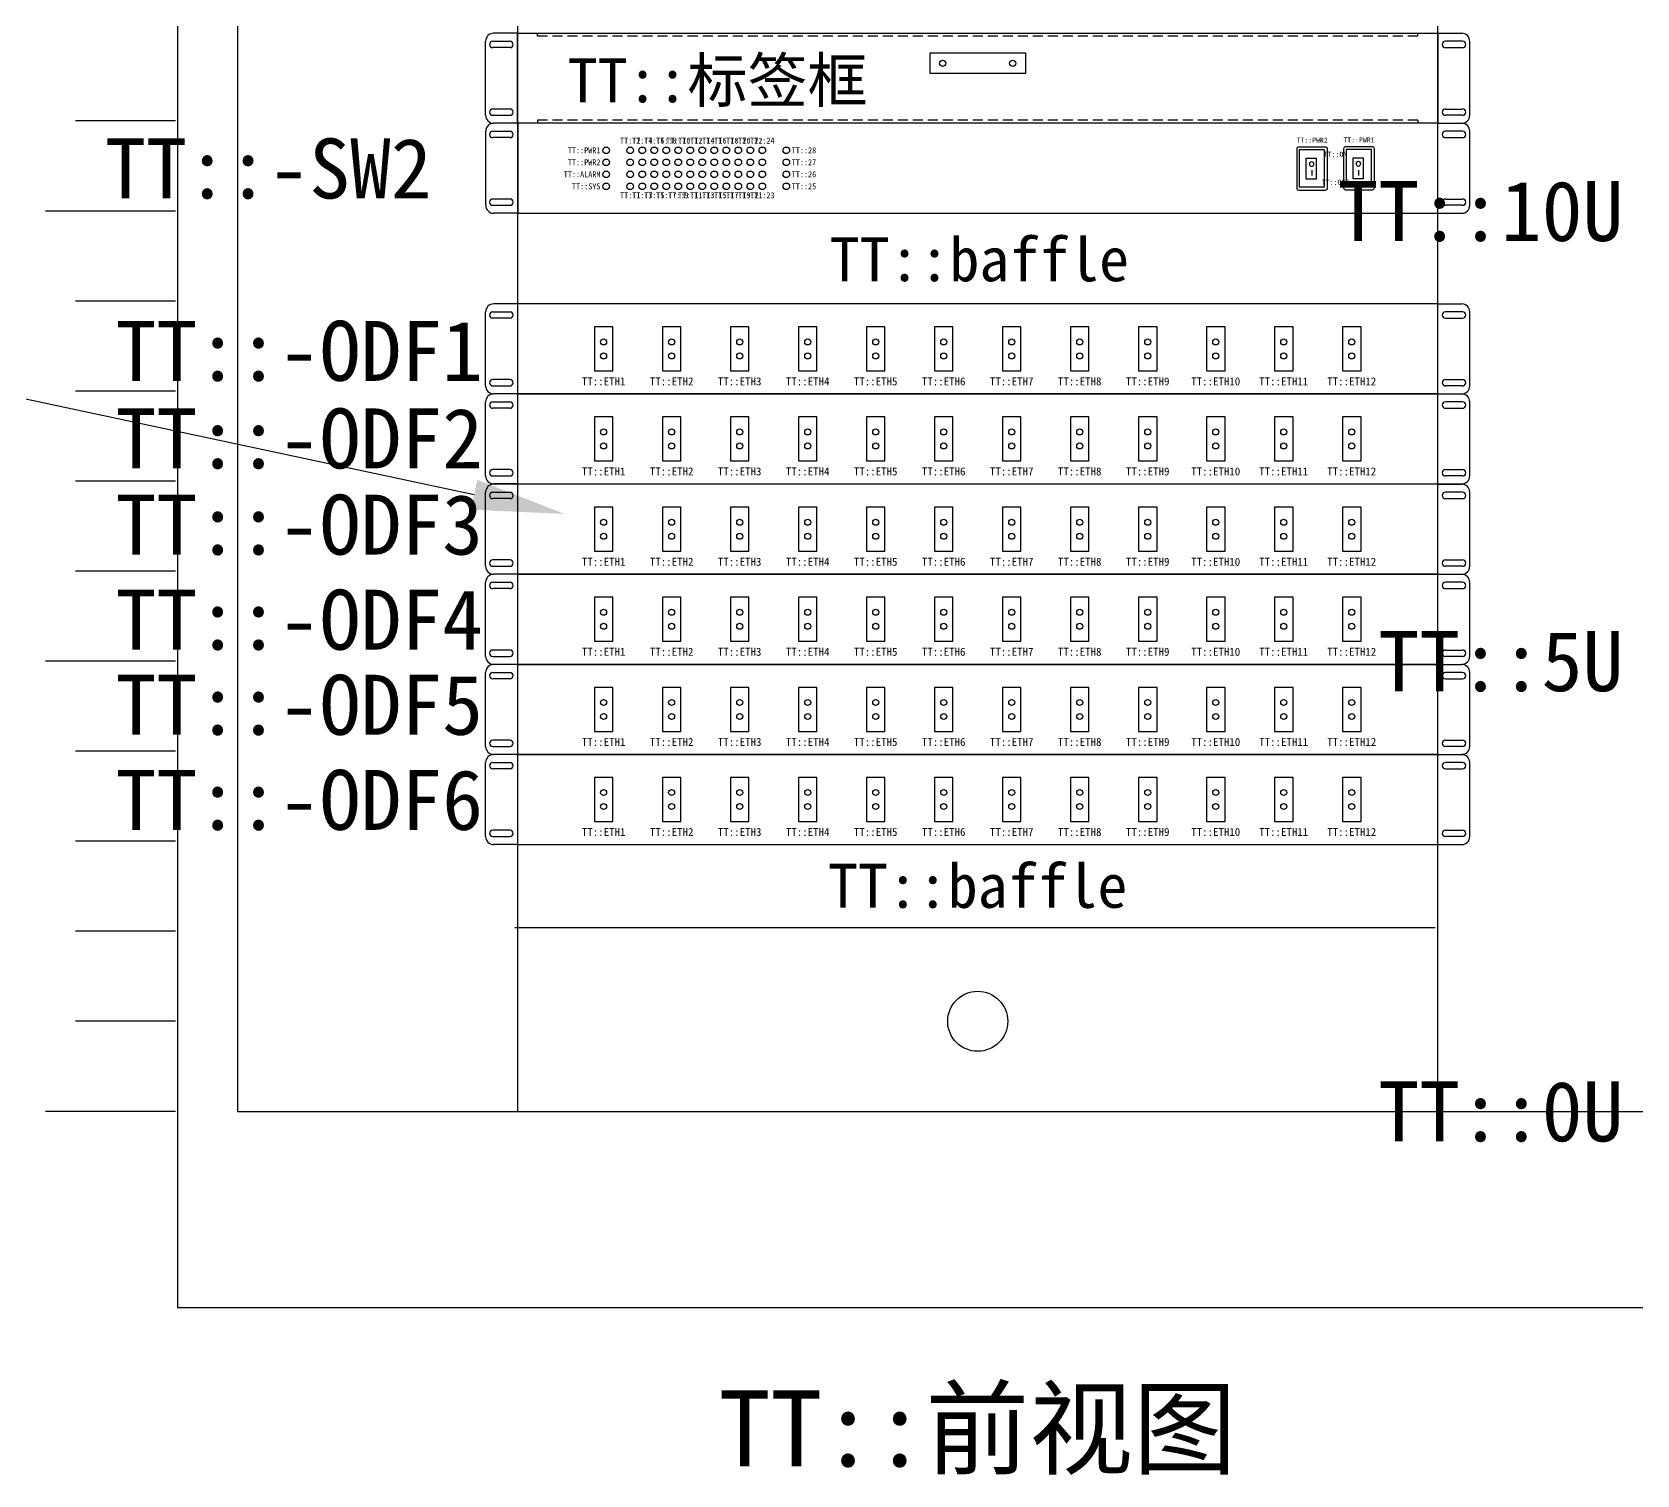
# Model space of a CAD drawing. Header units: millimetres. Extents: x 21 to 525, y 64 to 363.
# Drawn here: x 127.4 to 179.3, y 138.4 to 185.2 of the extents above; entities that cross this region are included whole.
import ezdxf
from ezdxf import colors
from ezdxf.entities.mleader import LeaderData, LeaderLine
from ezdxf.enums import TextEntityAlignment as Align
from ezdxf.math import Vec2, Vec3

# ---------------------------------------------------------------- set-up
doc = ezdxf.new("R2010")
doc.units = ezdxf.units.MM
doc.linetypes.add('DASHED', pattern=[0.75, 0.5, -0.25])
doc.layers.add('可编辑文字', color=7, linetype='Continuous')
doc.styles.get("Standard").update_dxf_attribs({"font": 'SimSun.ttf'})

# ---------------------------------------------------------------- blocks, each defined once
blk = doc.blocks.new('TG8前视素体')
at = {"layer": '可编辑文字', "color": 1, "ltscale": 40}
for p, q in [((-0.1, 59.3), (-5.1, 59.3)), ((-0.1, 54.8), (-6.6, 54.8)), ((-0.1, 50.3), (-5.1, 50.3)), ((-0.1, 45.8), (-5.1, 45.8)), ((-0.1, 41.3), (-5.1, 41.3)), ((-0.1, 36.8), (-5.1, 36.8)), ((-0.1, 32.3), (-6.6, 32.3)), ((-0.1, 27.8), (-5.1, 27.8)), ((-0.1, 23.3), (-5.1, 23.3)), ((-0.1, 18.8), (-5.1, 18.8)), ((-0.1, 14.3), (-5.1, 14.3)), ((-0.1, 9.8), (-6.6, 9.8))]:
    blk.add_line(p, q, dxfattribs=at)
at = {"layer": '可编辑文字', "color": 0, "ltscale": 40}
for points in [[(0, 0), (80, 0), (80, 220), (0, 220)], [(3, 9.8), (77, 9.8), (77, 212.3), (3, 212.3)], [(17, 9.8), (63, 9.8), (63, 212.3), (17, 212.3)]]:
    blk.add_lwpolyline(points, close=True, dxfattribs=at)
at = {"layer": '可编辑文字'}
blk.add_circle((40, 14.3), 1.5, dxfattribs=at)
at = {"layer": '可编辑文字', "color": 1}
for s, p in [('TT::10U', (-7.72, 54.8)), ('TT::5U', (-7.72, 32.3)), ('TT::0U', (-7.72, 9.8))]:
    blk.add_text(s, height=3, dxfattribs=at).set_placement(p, align=Align.MIDDLE_RIGHT)
at = {"layer": '可编辑文字'}
blk.add_text('TT::前视图', height=3.8, dxfattribs=at).set_placement((40, -6.05), align=Align.MIDDLE_CENTER)
blk = doc.blocks.new('兆越2428前面板')
at = {"layer": '可编辑文字'}
for p, q in [((-1.6, 0.4), (-1.6, 4.1)), ((-1.245, 4.1), (-0.382, 4.1)), ((0, 4.5), (-1.2, 4.5)), ((46, 4.5), (47.2, 4.5)), ((47.245, 4.1), (46.382, 4.1)), ((47.6, 0.4), (47.6, 4.1)), ((-0.382, 3.785), (-1.245, 3.785)), ((39.064, 3.329), (39.064, 3.329)), ((39.064, 3.329), (39.064, 3.329)), ((46.382, 3.785), (47.245, 3.785)), ((39.075, 3.18), (39.075, 1.3)), ((40.345, 3.18), (39.075, 3.18)), ((40.345, 1.3), (40.345, 3.18)), ((41.415, 3.192), (41.415, 1.312)), ((42.685, 3.192), (41.415, 3.192)), ((42.685, 1.312), (42.685, 3.192)), ((39.696, 2.149), (39.696, 1.884)), ((42.037, 2.161), (42.037, 1.896)), ((40.345, 1.3), (39.075, 1.3)), ((42.685, 1.312), (41.415, 1.312)), ((-0.382, 0.715), (-1.245, 0.715)), ((-1.245, 0.4), (-0.382, 0.4)), ((0, 0), (-1.2, 0)), ((46.382, 0.715), (47.245, 0.715)), ((47.245, 0.4), (46.382, 0.4)), ((46, 0), (47.2, 0))]:
    blk.add_line(p, q, dxfattribs=at)
for points in [[(0, 0), (46, 0), (46, 4.5), (0, 4.5)], [(39.427, 2.764), (39.929, 2.764), (39.929, 1.71), (39.427, 1.71)], [(41.768, 2.775), (42.27, 2.775), (42.27, 1.721), (41.768, 1.721)]]:
    blk.add_lwpolyline(points, close=True, dxfattribs=at)
for points in [[(40.374, 1.148), (39.064, 1.148, -0.414214), (38.964, 1.248), (38.964, 3.229, -0.414214), (39.064, 3.329), (40.374, 3.329, -0.414214), (40.474, 3.229), (40.474, 1.248, -0.414214)], [(42.714, 1.159), (41.405, 1.159, -0.414214), (41.305, 1.259), (41.305, 3.241, -0.414214), (41.405, 3.341), (42.714, 3.341, -0.414214), (42.814, 3.241), (42.814, 1.259, -0.414214)]]:
    blk.add_lwpolyline(points, format="xyb", close=True, dxfattribs=at)
for centre, radius, start, end in [((-1.2, 4.1), 0.4, 90, 180), ((-1.245, 3.942), 0.158, 90, 270), ((-0.382, 3.942), 0.158, 270, 90), ((46.382, 3.942), 0.158, 90, 270), ((47.2, 4.1), 0.4, 0, 90), ((47.245, 3.942), 0.158, 270, 90), ((-1.2, 0.4), 0.4, 180, 270), ((-1.245, 0.558), 0.158, 90, 270), ((-0.382, 0.558), 0.158, 270, 90), ((46.382, 0.558), 0.158, 90, 270), ((47.2, 0.4), 0.4, 270, 0), ((47.245, 0.558), 0.158, 270, 90)]:
    blk.add_arc(centre, radius, start, end, dxfattribs=at)
for centre in [(39.694, 2.463), (42.035, 2.475)]:
    blk.add_ellipse(centre, major_axis=(0, 0.129), ratio=0.78572, dxfattribs=at)
for points in [[(4.594, 3.15), (4.594, 3.241), (4.52, 3.315), (4.429, 3.315), (4.338, 3.315), (4.264, 3.241), (4.264, 3.15), (4.264, 3.059), (4.338, 2.985), (4.429, 2.985), (4.52, 2.985), (4.594, 3.059), (4.594, 3.15), (4.594, 3.15), (4.594, 3.15), (4.594, 3.15), (4.594, 3.15), (4.594, 3.15), (4.594, 3.15)], [(5.795, 3.15), (5.795, 3.241), (5.721, 3.315), (5.629, 3.315), (5.538, 3.315), (5.464, 3.241), (5.464, 3.15), (5.464, 3.059), (5.538, 2.985), (5.629, 2.985), (5.721, 2.985), (5.795, 3.059), (5.795, 3.15), (5.795, 3.15), (5.795, 3.15), (5.795, 3.15), (5.795, 3.15), (5.795, 3.15), (5.795, 3.15)], [(6.395, 3.15), (6.395, 3.241), (6.321, 3.315), (6.23, 3.315), (6.138, 3.315), (6.065, 3.241), (6.065, 3.15), (6.065, 3.059), (6.138, 2.985), (6.23, 2.985), (6.321, 2.985), (6.395, 3.059), (6.395, 3.15), (6.395, 3.15), (6.395, 3.15), (6.395, 3.15), (6.395, 3.15), (6.395, 3.15), (6.395, 3.15)], [(6.995, 3.15), (6.995, 3.241), (6.921, 3.315), (6.83, 3.315), (6.739, 3.315), (6.665, 3.241), (6.665, 3.15), (6.665, 3.059), (6.739, 2.985), (6.83, 2.985), (6.921, 2.985), (6.995, 3.059), (6.995, 3.15), (6.995, 3.15), (6.995, 3.15), (6.995, 3.15), (6.995, 3.15), (6.995, 3.15), (6.995, 3.15)], [(7.595, 3.15), (7.595, 3.241), (7.521, 3.315), (7.43, 3.315), (7.339, 3.315), (7.265, 3.241), (7.265, 3.15), (7.265, 3.059), (7.339, 2.985), (7.43, 2.985), (7.521, 2.985), (7.595, 3.059), (7.595, 3.15), (7.595, 3.15), (7.595, 3.15), (7.595, 3.15), (7.595, 3.15), (7.595, 3.15), (7.595, 3.15)], [(8.195, 3.15), (8.195, 3.241), (8.121, 3.315), (8.03, 3.315), (7.939, 3.315), (7.865, 3.241), (7.865, 3.15), (7.865, 3.059), (7.939, 2.985), (8.03, 2.985), (8.121, 2.985), (8.195, 3.059), (8.195, 3.15), (8.195, 3.15), (8.195, 3.15), (8.195, 3.15), (8.195, 3.15), (8.195, 3.15), (8.195, 3.15)], [(8.795, 3.15), (8.795, 3.241), (8.721, 3.315), (8.63, 3.315), (8.539, 3.315), (8.465, 3.241), (8.465, 3.15), (8.465, 3.059), (8.539, 2.985), (8.63, 2.985), (8.721, 2.985), (8.795, 3.059), (8.795, 3.15), (8.795, 3.15), (8.795, 3.15), (8.795, 3.15), (8.795, 3.15), (8.795, 3.15), (8.795, 3.15)], [(9.395, 3.15), (9.395, 3.241), (9.321, 3.315), (9.23, 3.315), (9.139, 3.315), (9.065, 3.241), (9.065, 3.15), (9.065, 3.059), (9.139, 2.985), (9.23, 2.985), (9.321, 2.985), (9.395, 3.059), (9.395, 3.15), (9.395, 3.15), (9.395, 3.15), (9.395, 3.15), (9.395, 3.15), (9.395, 3.15), (9.395, 3.15)], [(9.995, 3.15), (9.995, 3.241), (9.921, 3.315), (9.83, 3.315), (9.739, 3.315), (9.665, 3.241), (9.665, 3.15), (9.665, 3.059), (9.739, 2.985), (9.83, 2.985), (9.921, 2.985), (9.995, 3.059), (9.995, 3.15), (9.995, 3.15), (9.995, 3.15), (9.995, 3.15), (9.995, 3.15), (9.995, 3.15), (9.995, 3.15)], [(10.595, 3.15), (10.595, 3.241), (10.521, 3.315), (10.43, 3.315), (10.339, 3.315), (10.265, 3.241), (10.265, 3.15), (10.265, 3.059), (10.339, 2.985), (10.43, 2.985), (10.521, 2.985), (10.595, 3.059), (10.595, 3.15), (10.595, 3.15), (10.595, 3.15), (10.595, 3.15), (10.595, 3.15), (10.595, 3.15), (10.595, 3.15)], [(11.195, 3.15), (11.195, 3.241), (11.121, 3.315), (11.03, 3.315), (10.939, 3.315), (10.865, 3.241), (10.865, 3.15), (10.865, 3.059), (10.939, 2.985), (11.03, 2.985), (11.121, 2.985), (11.195, 3.059), (11.195, 3.15), (11.195, 3.15), (11.195, 3.15), (11.195, 3.15), (11.195, 3.15), (11.195, 3.15), (11.195, 3.15)], [(11.795, 3.15), (11.795, 3.241), (11.722, 3.315), (11.63, 3.315), (11.539, 3.315), (11.465, 3.241), (11.465, 3.15), (11.465, 3.059), (11.539, 2.985), (11.63, 2.985), (11.722, 2.985), (11.795, 3.059), (11.795, 3.15), (11.795, 3.15), (11.795, 3.15), (11.795, 3.15), (11.795, 3.15), (11.795, 3.15), (11.795, 3.15)], [(12.395, 3.15), (12.395, 3.241), (12.322, 3.315), (12.23, 3.315), (12.139, 3.315), (12.065, 3.241), (12.065, 3.15), (12.065, 3.059), (12.139, 2.985), (12.23, 2.985), (12.322, 2.985), (12.395, 3.059), (12.395, 3.15), (12.395, 3.15), (12.395, 3.15), (12.395, 3.15), (12.395, 3.15), (12.395, 3.15), (12.395, 3.15)], [(13.596, 3.15), (13.596, 3.241), (13.522, 3.315), (13.431, 3.315), (13.34, 3.315), (13.266, 3.241), (13.266, 3.15), (13.266, 3.059), (13.34, 2.985), (13.431, 2.985), (13.522, 2.985), (13.596, 3.059), (13.596, 3.15), (13.596, 3.15), (13.596, 3.15), (13.596, 3.15), (13.596, 3.15), (13.596, 3.15), (13.596, 3.15)], [(4.594, 2.55), (4.594, 2.641), (4.52, 2.715), (4.429, 2.715), (4.338, 2.715), (4.264, 2.641), (4.264, 2.55), (4.264, 2.459), (4.338, 2.385), (4.429, 2.385), (4.52, 2.385), (4.594, 2.459), (4.594, 2.55), (4.594, 2.55), (4.594, 2.55), (4.594, 2.55), (4.594, 2.55), (4.594, 2.55), (4.594, 2.55)], [(5.795, 2.55), (5.795, 2.641), (5.721, 2.715), (5.629, 2.715), (5.538, 2.715), (5.464, 2.641), (5.464, 2.55), (5.464, 2.459), (5.538, 2.385), (5.629, 2.385), (5.721, 2.385), (5.795, 2.459), (5.795, 2.55), (5.795, 2.55), (5.795, 2.55), (5.795, 2.55), (5.795, 2.55), (5.795, 2.55), (5.795, 2.55)], [(6.395, 2.55), (6.395, 2.641), (6.321, 2.715), (6.23, 2.715), (6.138, 2.715), (6.065, 2.641), (6.065, 2.55), (6.065, 2.459), (6.138, 2.385), (6.23, 2.385), (6.321, 2.385), (6.395, 2.459), (6.395, 2.55), (6.395, 2.55), (6.395, 2.55), (6.395, 2.55), (6.395, 2.55), (6.395, 2.55), (6.395, 2.55)], [(6.995, 2.55), (6.995, 2.641), (6.921, 2.715), (6.83, 2.715), (6.739, 2.715), (6.665, 2.641), (6.665, 2.55), (6.665, 2.459), (6.739, 2.385), (6.83, 2.385), (6.921, 2.385), (6.995, 2.459), (6.995, 2.55), (6.995, 2.55), (6.995, 2.55), (6.995, 2.55), (6.995, 2.55), (6.995, 2.55), (6.995, 2.55)], [(7.595, 2.55), (7.595, 2.641), (7.521, 2.715), (7.43, 2.715), (7.339, 2.715), (7.265, 2.641), (7.265, 2.55), (7.265, 2.459), (7.339, 2.385), (7.43, 2.385), (7.521, 2.385), (7.595, 2.459), (7.595, 2.55), (7.595, 2.55), (7.595, 2.55), (7.595, 2.55), (7.595, 2.55), (7.595, 2.55), (7.595, 2.55)], [(8.195, 2.55), (8.195, 2.641), (8.121, 2.715), (8.03, 2.715), (7.939, 2.715), (7.865, 2.641), (7.865, 2.55), (7.865, 2.459), (7.939, 2.385), (8.03, 2.385), (8.121, 2.385), (8.195, 2.459), (8.195, 2.55), (8.195, 2.55), (8.195, 2.55), (8.195, 2.55), (8.195, 2.55), (8.195, 2.55), (8.195, 2.55)], [(8.795, 2.55), (8.795, 2.641), (8.721, 2.715), (8.63, 2.715), (8.539, 2.715), (8.465, 2.641), (8.465, 2.55), (8.465, 2.459), (8.539, 2.385), (8.63, 2.385), (8.721, 2.385), (8.795, 2.459), (8.795, 2.55), (8.795, 2.55), (8.795, 2.55), (8.795, 2.55), (8.795, 2.55), (8.795, 2.55), (8.795, 2.55)], [(9.395, 2.55), (9.395, 2.641), (9.321, 2.715), (9.23, 2.715), (9.139, 2.715), (9.065, 2.641), (9.065, 2.55), (9.065, 2.459), (9.139, 2.385), (9.23, 2.385), (9.321, 2.385), (9.395, 2.459), (9.395, 2.55), (9.395, 2.55), (9.395, 2.55), (9.395, 2.55), (9.395, 2.55), (9.395, 2.55), (9.395, 2.55)], [(9.995, 2.55), (9.995, 2.641), (9.921, 2.715), (9.83, 2.715), (9.739, 2.715), (9.665, 2.641), (9.665, 2.55), (9.665, 2.459), (9.739, 2.385), (9.83, 2.385), (9.921, 2.385), (9.995, 2.459), (9.995, 2.55), (9.995, 2.55), (9.995, 2.55), (9.995, 2.55), (9.995, 2.55), (9.995, 2.55), (9.995, 2.55)], [(10.595, 2.55), (10.595, 2.641), (10.521, 2.715), (10.43, 2.715), (10.339, 2.715), (10.265, 2.641), (10.265, 2.55), (10.265, 2.459), (10.339, 2.385), (10.43, 2.385), (10.521, 2.385), (10.595, 2.459), (10.595, 2.55), (10.595, 2.55), (10.595, 2.55), (10.595, 2.55), (10.595, 2.55), (10.595, 2.55), (10.595, 2.55)], [(11.195, 2.55), (11.195, 2.641), (11.121, 2.715), (11.03, 2.715), (10.939, 2.715), (10.865, 2.641), (10.865, 2.55), (10.865, 2.459), (10.939, 2.385), (11.03, 2.385), (11.121, 2.385), (11.195, 2.459), (11.195, 2.55), (11.195, 2.55), (11.195, 2.55), (11.195, 2.55), (11.195, 2.55), (11.195, 2.55), (11.195, 2.55)], [(11.795, 2.55), (11.795, 2.641), (11.722, 2.715), (11.63, 2.715), (11.539, 2.715), (11.465, 2.641), (11.465, 2.55), (11.465, 2.459), (11.539, 2.385), (11.63, 2.385), (11.722, 2.385), (11.795, 2.459), (11.795, 2.55), (11.795, 2.55), (11.795, 2.55), (11.795, 2.55), (11.795, 2.55), (11.795, 2.55), (11.795, 2.55)], [(12.395, 2.55), (12.395, 2.641), (12.322, 2.715), (12.23, 2.715), (12.139, 2.715), (12.065, 2.641), (12.065, 2.55), (12.065, 2.459), (12.139, 2.385), (12.23, 2.385), (12.322, 2.385), (12.395, 2.459), (12.395, 2.55), (12.395, 2.55), (12.395, 2.55), (12.395, 2.55), (12.395, 2.55), (12.395, 2.55), (12.395, 2.55)], [(13.596, 2.55), (13.596, 2.641), (13.522, 2.715), (13.431, 2.715), (13.34, 2.715), (13.266, 2.641), (13.266, 2.55), (13.266, 2.459), (13.34, 2.385), (13.431, 2.385), (13.522, 2.385), (13.596, 2.459), (13.596, 2.55), (13.596, 2.55), (13.596, 2.55), (13.596, 2.55), (13.596, 2.55), (13.596, 2.55), (13.596, 2.55)], [(4.594, 1.95), (4.594, 2.041), (4.52, 2.115), (4.429, 2.115), (4.338, 2.115), (4.264, 2.041), (4.264, 1.95), (4.264, 1.859), (4.338, 1.785), (4.429, 1.785), (4.52, 1.785), (4.594, 1.859), (4.594, 1.95), (4.594, 1.95), (4.594, 1.95), (4.594, 1.95), (4.594, 1.95), (4.594, 1.95), (4.594, 1.95)], [(5.795, 1.95), (5.795, 2.041), (5.721, 2.115), (5.629, 2.115), (5.538, 2.115), (5.464, 2.041), (5.464, 1.95), (5.464, 1.859), (5.538, 1.785), (5.629, 1.785), (5.721, 1.785), (5.795, 1.859), (5.795, 1.95), (5.795, 1.95), (5.795, 1.95), (5.795, 1.95), (5.795, 1.95), (5.795, 1.95), (5.795, 1.95)], [(6.395, 1.95), (6.395, 2.041), (6.321, 2.115), (6.23, 2.115), (6.138, 2.115), (6.065, 2.041), (6.065, 1.95), (6.065, 1.859), (6.138, 1.785), (6.23, 1.785), (6.321, 1.785), (6.395, 1.859), (6.395, 1.95), (6.395, 1.95), (6.395, 1.95), (6.395, 1.95), (6.395, 1.95), (6.395, 1.95), (6.395, 1.95)], [(6.995, 1.95), (6.995, 2.041), (6.921, 2.115), (6.83, 2.115), (6.739, 2.115), (6.665, 2.041), (6.665, 1.95), (6.665, 1.859), (6.739, 1.785), (6.83, 1.785), (6.921, 1.785), (6.995, 1.859), (6.995, 1.95), (6.995, 1.95), (6.995, 1.95), (6.995, 1.95), (6.995, 1.95), (6.995, 1.95), (6.995, 1.95)], [(7.595, 1.95), (7.595, 2.041), (7.521, 2.115), (7.43, 2.115), (7.339, 2.115), (7.265, 2.041), (7.265, 1.95), (7.265, 1.859), (7.339, 1.785), (7.43, 1.785), (7.521, 1.785), (7.595, 1.859), (7.595, 1.95), (7.595, 1.95), (7.595, 1.95), (7.595, 1.95), (7.595, 1.95), (7.595, 1.95), (7.595, 1.95)], [(8.195, 1.95), (8.195, 2.041), (8.121, 2.115), (8.03, 2.115), (7.939, 2.115), (7.865, 2.041), (7.865, 1.95), (7.865, 1.859), (7.939, 1.785), (8.03, 1.785), (8.121, 1.785), (8.195, 1.859), (8.195, 1.95), (8.195, 1.95), (8.195, 1.95), (8.195, 1.95), (8.195, 1.95), (8.195, 1.95), (8.195, 1.95)], [(8.795, 1.95), (8.795, 2.041), (8.721, 2.115), (8.63, 2.115), (8.539, 2.115), (8.465, 2.041), (8.465, 1.95), (8.465, 1.859), (8.539, 1.785), (8.63, 1.785), (8.721, 1.785), (8.795, 1.859), (8.795, 1.95), (8.795, 1.95), (8.795, 1.95), (8.795, 1.95), (8.795, 1.95), (8.795, 1.95), (8.795, 1.95)], [(9.395, 1.95), (9.395, 2.041), (9.321, 2.115), (9.23, 2.115), (9.139, 2.115), (9.065, 2.041), (9.065, 1.95), (9.065, 1.859), (9.139, 1.785), (9.23, 1.785), (9.321, 1.785), (9.395, 1.859), (9.395, 1.95), (9.395, 1.95), (9.395, 1.95), (9.395, 1.95), (9.395, 1.95), (9.395, 1.95), (9.395, 1.95)], [(9.995, 1.95), (9.995, 2.041), (9.921, 2.115), (9.83, 2.115), (9.739, 2.115), (9.665, 2.041), (9.665, 1.95), (9.665, 1.859), (9.739, 1.785), (9.83, 1.785), (9.921, 1.785), (9.995, 1.859), (9.995, 1.95), (9.995, 1.95), (9.995, 1.95), (9.995, 1.95), (9.995, 1.95), (9.995, 1.95), (9.995, 1.95)], [(10.595, 1.95), (10.595, 2.041), (10.521, 2.115), (10.43, 2.115), (10.339, 2.115), (10.265, 2.041), (10.265, 1.95), (10.265, 1.859), (10.339, 1.785), (10.43, 1.785), (10.521, 1.785), (10.595, 1.859), (10.595, 1.95), (10.595, 1.95), (10.595, 1.95), (10.595, 1.95), (10.595, 1.95), (10.595, 1.95), (10.595, 1.95)], [(11.195, 1.95), (11.195, 2.041), (11.121, 2.115), (11.03, 2.115), (10.939, 2.115), (10.865, 2.041), (10.865, 1.95), (10.865, 1.859), (10.939, 1.785), (11.03, 1.785), (11.121, 1.785), (11.195, 1.859), (11.195, 1.95), (11.195, 1.95), (11.195, 1.95), (11.195, 1.95), (11.195, 1.95), (11.195, 1.95), (11.195, 1.95)], [(11.795, 1.95), (11.795, 2.041), (11.722, 2.115), (11.63, 2.115), (11.539, 2.115), (11.465, 2.041), (11.465, 1.95), (11.465, 1.859), (11.539, 1.785), (11.63, 1.785), (11.722, 1.785), (11.795, 1.859), (11.795, 1.95), (11.795, 1.95), (11.795, 1.95), (11.795, 1.95), (11.795, 1.95), (11.795, 1.95), (11.795, 1.95)], [(12.395, 1.95), (12.395, 2.041), (12.322, 2.115), (12.23, 2.115), (12.139, 2.115), (12.065, 2.041), (12.065, 1.95), (12.065, 1.859), (12.139, 1.785), (12.23, 1.785), (12.322, 1.785), (12.395, 1.859), (12.395, 1.95), (12.395, 1.95), (12.395, 1.95), (12.395, 1.95), (12.395, 1.95), (12.395, 1.95), (12.395, 1.95)], [(13.596, 1.95), (13.596, 2.041), (13.522, 2.115), (13.431, 2.115), (13.34, 2.115), (13.266, 2.041), (13.266, 1.95), (13.266, 1.859), (13.34, 1.785), (13.431, 1.785), (13.522, 1.785), (13.596, 1.859), (13.596, 1.95), (13.596, 1.95), (13.596, 1.95), (13.596, 1.95), (13.596, 1.95), (13.596, 1.95), (13.596, 1.95)], [(4.594, 1.35), (4.594, 1.441), (4.52, 1.515), (4.429, 1.515), (4.338, 1.515), (4.264, 1.441), (4.264, 1.35), (4.264, 1.259), (4.338, 1.185), (4.429, 1.185), (4.52, 1.185), (4.594, 1.259), (4.594, 1.35), (4.594, 1.35), (4.594, 1.35), (4.594, 1.35), (4.594, 1.35), (4.594, 1.35), (4.594, 1.35)], [(5.795, 1.35), (5.795, 1.441), (5.721, 1.515), (5.629, 1.515), (5.538, 1.515), (5.464, 1.441), (5.464, 1.35), (5.464, 1.259), (5.538, 1.185), (5.629, 1.185), (5.721, 1.185), (5.795, 1.259), (5.795, 1.35), (5.795, 1.35), (5.795, 1.35), (5.795, 1.35), (5.795, 1.35), (5.795, 1.35), (5.795, 1.35)], [(6.395, 1.35), (6.395, 1.441), (6.321, 1.515), (6.23, 1.515), (6.138, 1.515), (6.065, 1.441), (6.065, 1.35), (6.065, 1.259), (6.138, 1.185), (6.23, 1.185), (6.321, 1.185), (6.395, 1.259), (6.395, 1.35), (6.395, 1.35), (6.395, 1.35), (6.395, 1.35), (6.395, 1.35), (6.395, 1.35), (6.395, 1.35)], [(6.995, 1.35), (6.995, 1.441), (6.921, 1.515), (6.83, 1.515), (6.739, 1.515), (6.665, 1.441), (6.665, 1.35), (6.665, 1.259), (6.739, 1.185), (6.83, 1.185), (6.921, 1.185), (6.995, 1.259), (6.995, 1.35), (6.995, 1.35), (6.995, 1.35), (6.995, 1.35), (6.995, 1.35), (6.995, 1.35), (6.995, 1.35)], [(7.595, 1.35), (7.595, 1.441), (7.521, 1.515), (7.43, 1.515), (7.339, 1.515), (7.265, 1.441), (7.265, 1.35), (7.265, 1.259), (7.339, 1.185), (7.43, 1.185), (7.521, 1.185), (7.595, 1.259), (7.595, 1.35), (7.595, 1.35), (7.595, 1.35), (7.595, 1.35), (7.595, 1.35), (7.595, 1.35), (7.595, 1.35)], [(8.195, 1.35), (8.195, 1.441), (8.121, 1.515), (8.03, 1.515), (7.939, 1.515), (7.865, 1.441), (7.865, 1.35), (7.865, 1.259), (7.939, 1.185), (8.03, 1.185), (8.121, 1.185), (8.195, 1.259), (8.195, 1.35), (8.195, 1.35), (8.195, 1.35), (8.195, 1.35), (8.195, 1.35), (8.195, 1.35), (8.195, 1.35)], [(8.795, 1.35), (8.795, 1.441), (8.721, 1.515), (8.63, 1.515), (8.539, 1.515), (8.465, 1.441), (8.465, 1.35), (8.465, 1.259), (8.539, 1.185), (8.63, 1.185), (8.721, 1.185), (8.795, 1.259), (8.795, 1.35), (8.795, 1.35), (8.795, 1.35), (8.795, 1.35), (8.795, 1.35), (8.795, 1.35), (8.795, 1.35)], [(9.395, 1.35), (9.395, 1.441), (9.321, 1.515), (9.23, 1.515), (9.139, 1.515), (9.065, 1.441), (9.065, 1.35), (9.065, 1.259), (9.139, 1.185), (9.23, 1.185), (9.321, 1.185), (9.395, 1.259), (9.395, 1.35), (9.395, 1.35), (9.395, 1.35), (9.395, 1.35), (9.395, 1.35), (9.395, 1.35), (9.395, 1.35)], [(9.995, 1.35), (9.995, 1.441), (9.921, 1.515), (9.83, 1.515), (9.739, 1.515), (9.665, 1.441), (9.665, 1.35), (9.665, 1.259), (9.739, 1.185), (9.83, 1.185), (9.921, 1.185), (9.995, 1.259), (9.995, 1.35), (9.995, 1.35), (9.995, 1.35), (9.995, 1.35), (9.995, 1.35), (9.995, 1.35), (9.995, 1.35)], [(10.595, 1.35), (10.595, 1.441), (10.521, 1.515), (10.43, 1.515), (10.339, 1.515), (10.265, 1.441), (10.265, 1.35), (10.265, 1.259), (10.339, 1.185), (10.43, 1.185), (10.521, 1.185), (10.595, 1.259), (10.595, 1.35), (10.595, 1.35), (10.595, 1.35), (10.595, 1.35), (10.595, 1.35), (10.595, 1.35), (10.595, 1.35)], [(11.195, 1.35), (11.195, 1.441), (11.121, 1.515), (11.03, 1.515), (10.939, 1.515), (10.865, 1.441), (10.865, 1.35), (10.865, 1.259), (10.939, 1.185), (11.03, 1.185), (11.121, 1.185), (11.195, 1.259), (11.195, 1.35), (11.195, 1.35), (11.195, 1.35), (11.195, 1.35), (11.195, 1.35), (11.195, 1.35), (11.195, 1.35)], [(11.795, 1.35), (11.795, 1.441), (11.722, 1.515), (11.63, 1.515), (11.539, 1.515), (11.465, 1.441), (11.465, 1.35), (11.465, 1.259), (11.539, 1.185), (11.63, 1.185), (11.722, 1.185), (11.795, 1.259), (11.795, 1.35), (11.795, 1.35), (11.795, 1.35), (11.795, 1.35), (11.795, 1.35), (11.795, 1.35), (11.795, 1.35)], [(12.395, 1.35), (12.395, 1.441), (12.322, 1.515), (12.23, 1.515), (12.139, 1.515), (12.065, 1.441), (12.065, 1.35), (12.065, 1.259), (12.139, 1.185), (12.23, 1.185), (12.322, 1.185), (12.395, 1.259), (12.395, 1.35), (12.395, 1.35), (12.395, 1.35), (12.395, 1.35), (12.395, 1.35), (12.395, 1.35), (12.395, 1.35)], [(13.596, 1.35), (13.596, 1.441), (13.522, 1.515), (13.431, 1.515), (13.34, 1.515), (13.266, 1.441), (13.266, 1.35), (13.266, 1.259), (13.34, 1.185), (13.431, 1.185), (13.522, 1.185), (13.596, 1.259), (13.596, 1.35), (13.596, 1.35), (13.596, 1.35), (13.596, 1.35), (13.596, 1.35), (13.596, 1.35), (13.596, 1.35)]]:
    blk.add_open_spline(points, degree=3, knots=[0, 0, 0, 0, 1, 1, 1, 2, 2, 2, 3, 3, 3, 4, 4, 4, 5, 5, 5, 6, 6, 6, 6], dxfattribs=at)
for s, p in [('TT::PWR1', (4.14, 3.15)), ('TT::PWR2', (4.14, 2.55)), ('TT::ALARM', (4.14, 1.95)), ('TT::SYS', (4.14, 1.35))]:
    blk.add_text(s, height=0.3, dxfattribs=at).set_placement(p, align=Align.MIDDLE_RIGHT)
for s, p in [('TT::2', (5.629, 3.394)), ('TT::4', (6.23, 3.394)), ('TT::6', (6.83, 3.394)), ('TT::8', (7.43, 3.394)), ('TT::10', (8.03, 3.394)), ('TT::12', (8.63, 3.394)), ('TT::14', (9.23, 3.394)), ('TT::16', (9.83, 3.394)), ('TT::18', (10.43, 3.394)), ('TT::20', (11.03, 3.394)), ('TT::22', (11.63, 3.394)), ('TT::24', (12.23, 3.394))]:
    blk.add_text(s, height=0.3, dxfattribs=at).set_placement(p, align=Align.BOTTOM_CENTER)
for s, p in [('TT::28', (13.701, 3.15)), ('TT::27', (13.701, 2.55)), ('TT::26', (13.701, 1.95)), ('TT::25', (13.701, 1.35))]:
    blk.add_text(s, height=0.3, dxfattribs=at).set_placement(p, align=Align.MIDDLE_LEFT)
for s, p in [('TT::1', (5.629, 1.052)), ('TT::3', (6.23, 1.052)), ('TT::5', (6.83, 1.052)), ('TT::7', (7.43, 1.052)), ('TT::9', (8.03, 1.052)), ('TT::11', (8.63, 1.052)), ('TT::13', (9.23, 1.052)), ('TT::15', (9.83, 1.052)), ('TT::17', (10.43, 1.052)), ('TT::19', (11.03, 1.052)), ('TT::21', (11.63, 1.052)), ('TT::23', (12.23, 1.052))]:
    blk.add_text(s, height=0.3, dxfattribs=at).set_placement(p, align=Align.TOP_CENTER)
at = {"layer": '可编辑文字', "char_height": 0.25, "width": 1.05322}
for s, insert, attachment_point in [('TT::PWR2', (39.719, 3.531), 8), ('TT::PWR1', (42.06, 3.541), 8), ('TT::ON', (40.889, 2.954), 5), ('TT::OFF', (40.889, 1.55), 5)]:
    blk.add_mtext(s, dxfattribs=dict(at, insert=insert, attachment_point=attachment_point))
blk = doc.blocks.new('交换机')
at = {"layer": '可编辑文字', "xscale": 0.6480000000000001, "yscale": 0.6480000000000001, "zscale": 0.6480000000000001}
blk.add_blockref('兆越2428前面板', (748.405, 165.843), dxfattribs=at)
blk = doc.blocks.new('12口LC光纤配线架')
at = {"layer": '可编辑文字'}
for p, q in [((-1.6, 0.4), (-1.6, 4.1)), ((-1.245, 4.1), (-0.382, 4.1)), ((0, 4.5), (-1.2, 4.5)), ((46, 4.5), (47.2, 4.5)), ((47.245, 4.1), (46.382, 4.1)), ((47.6, 0.4), (47.6, 4.1)), ((-0.382, 3.785), (-1.245, 3.785)), ((46.382, 3.785), (47.245, 3.785)), ((-0.382, 0.715), (-1.245, 0.715)), ((-1.245, 0.4), (-0.382, 0.4)), ((0, 0), (-1.2, 0)), ((46, 0), (47.2, 0)), ((46.382, 0.715), (47.245, 0.715)), ((47.245, 0.4), (46.382, 0.4))]:
    blk.add_line(p, q, dxfattribs=at)
for points in [[(0, 0), (46, 0), (46, 4.5), (0, 4.5)], [(3.835, 1.15), (4.765, 1.15), (4.765, 3.35), (3.835, 3.35)], [(7.235, 1.15), (8.165, 1.15), (8.165, 3.35), (7.235, 3.35)], [(10.635, 1.15), (11.565, 1.15), (11.565, 3.35), (10.635, 3.35)], [(14.035, 1.15), (14.965, 1.15), (14.965, 3.35), (14.035, 3.35)], [(17.435, 1.15), (18.365, 1.15), (18.365, 3.35), (17.435, 3.35)], [(20.835, 1.15), (21.765, 1.15), (21.765, 3.35), (20.835, 3.35)], [(24.235, 1.15), (25.165, 1.15), (25.165, 3.35), (24.235, 3.35)], [(27.635, 1.15), (28.565, 1.15), (28.565, 3.35), (27.635, 3.35)], [(31.035, 1.15), (31.965, 1.15), (31.965, 3.35), (31.035, 3.35)], [(34.435, 1.15), (35.365, 1.15), (35.365, 3.35), (34.435, 3.35)], [(37.835, 1.15), (38.765, 1.15), (38.765, 3.35), (37.835, 3.35)], [(41.235, 1.15), (42.165, 1.15), (42.165, 3.35), (41.235, 3.35)]]:
    blk.add_lwpolyline(points, close=True, dxfattribs=at)
for centre in [(4.3, 2.6), (7.7, 2.6), (11.1, 2.6), (14.5, 2.6), (17.9, 2.6), (21.3, 2.6), (24.7, 2.6), (28.1, 2.6), (31.5, 2.6), (34.9, 2.6), (38.3, 2.6), (41.7, 2.6), (4.3, 1.9), (7.7, 1.9), (11.1, 1.9), (14.5, 1.9), (17.9, 1.9), (21.3, 1.9), (24.7, 1.9), (28.1, 1.9), (31.5, 1.9), (34.9, 1.9), (38.3, 1.9), (41.7, 1.9)]:
    blk.add_circle(centre, 0.15, dxfattribs=at)
for centre, radius, start, end in [((-1.2, 4.1), 0.4, 90, 180), ((-1.245, 3.942), 0.158, 90, 270), ((-0.382, 3.942), 0.158, 270, 90), ((46.382, 3.942), 0.158, 90, 270), ((47.2, 4.1), 0.4, 0, 90), ((47.245, 3.942), 0.158, 270, 90), ((-1.2, 0.4), 0.4, 180, 270), ((-1.245, 0.558), 0.158, 90, 270), ((-0.382, 0.558), 0.158, 270, 90), ((46.382, 0.558), 0.158, 90, 270), ((47.2, 0.4), 0.4, 270, 0), ((47.245, 0.558), 0.158, 270, 90)]:
    blk.add_arc(centre, radius, start, end, dxfattribs=at)
for s, p in [('TT::ETH1', (4.3, 0.827)), ('TT::ETH2', (7.7, 0.827)), ('TT::ETH3', (11.1, 0.827)), ('TT::ETH4', (14.5, 0.827)), ('TT::ETH5', (17.9, 0.827)), ('TT::ETH6', (21.3, 0.827)), ('TT::ETH7', (24.7, 0.827)), ('TT::ETH8', (28.1, 0.827)), ('TT::ETH9', (31.5, 0.827)), ('TT::ETH10', (34.9, 0.827)), ('TT::ETH11', (38.3, 0.827)), ('TT::ETH12', (41.7, 0.827))]:
    blk.add_text(s, height=0.4, dxfattribs=at).set_placement(p, align=Align.TOP_CENTER)
blk = doc.blocks.new('标签框')
at = {"layer": '可编辑文字'}
for p, q in [((-1.6, 0.4), (-1.6, 4.1)), ((-1.245, 4.1), (-0.382, 4.1)), ((0, 4.5), (-1.2, 4.5)), ((46, 4.5), (47.2, 4.5)), ((47.245, 4.1), (46.382, 4.1)), ((47.6, 0.4), (47.6, 4.1)), ((-0.382, 3.785), (-1.245, 3.785)), ((46.382, 3.785), (47.245, 3.785)), ((-0.382, 0.715), (-1.245, 0.715)), ((-1.245, 0.4), (-0.382, 0.4)), ((0, 0), (-1.2, 0)), ((46, 0), (47.2, 0)), ((46.382, 0.715), (47.245, 0.715)), ((47.245, 0.4), (46.382, 0.4))]:
    blk.add_line(p, q, dxfattribs=at)
at = {"layer": '可编辑文字', "color": 2, "linetype": 'DASHED'}
for p, q in [((1, 4.355), (1, 4.5)), ((45, 4.355), (1, 4.355)), ((45, 4.355), (45, 4.5)), ((45, 0.15), (1, 0.15)), ((1, 0.15), (1, 0)), ((45, 0.15), (45, 0))]:
    blk.add_line(p, q, dxfattribs=at)
at = {"layer": '可编辑文字', "color": 7, "linetype": 'Continuous'}
for p, q in [((25.4, 3.5), (20.6, 3.5)), ((20.6, 3.5), (20.6, 2.5)), ((25.4, 2.5), (25.4, 3.5)), ((20.6, 2.5), (25.4, 2.5))]:
    blk.add_line(p, q, dxfattribs=at)
at = {"layer": '可编辑文字'}
blk.add_lwpolyline([(0, 4.5), (46, 4.5), (46, 0), (0, 0)], close=True, dxfattribs=at)
for centre in [(21.25, 3), (24.75, 3)]:
    blk.add_circle(centre, 0.16, dxfattribs=at)
for centre, radius, start, end in [((-1.2, 4.1), 0.4, 90, 180), ((-1.245, 3.942), 0.158, 90, 270), ((-1.245, 3.942), 0.158, 90, 270), ((-0.382, 3.942), 0.158, 270, 90), ((-0.382, 3.942), 0.158, 270, 90), ((46.382, 3.942), 0.158, 90, 270), ((46.382, 3.942), 0.158, 90, 270), ((47.2, 4.1), 0.4, 0, 90), ((47.245, 3.942), 0.158, 270, 90), ((47.245, 3.942), 0.158, 270, 90), ((-1.2, 0.4), 0.4, 180, 270), ((-1.245, 0.558), 0.158, 90, 270), ((-1.245, 0.558), 0.158, 90, 270), ((-0.382, 0.558), 0.158, 270, 90), ((-0.382, 0.558), 0.158, 270, 90), ((46.382, 0.558), 0.158, 90, 270), ((46.382, 0.558), 0.158, 90, 270), ((47.2, 0.4), 0.4, 270, 0), ((47.245, 0.558), 0.158, 270, 90), ((47.245, 0.558), 0.158, 270, 90)]:
    blk.add_arc(centre, radius, start, end, dxfattribs=at)
blk.add_text('TT::标签框', height=2.2, dxfattribs=at).set_placement((9.999, 2.149), align=Align.MIDDLE_CENTER)

msp = doc.modelspace()

# ---------------------------------------------------------------- linework, layer by layer
msp.add_line((142.996, 156.176), (172.804, 156.176))

# ---------------------------------------------------------------- block references
at = {"color": 6}
msp.add_blockref('交换机', (-605.32, 13.458), dxfattribs=at)
at = {"layer": '可编辑文字', "xscale": 0.6480000000000001, "yscale": 0.6480000000000001, "zscale": 0.6480000000000001}
for name, p in [('TG8前视素体', (132.068, 143.866)), ('TG8前视素体', (183.908, 143.866)), ('标签框', (143.084, 182.216)), ('12口LC光纤配线架', (143.084, 173.452)), ('12口LC光纤配线架', (143.084, 170.536)), ('12口LC光纤配线架', (143.084, 167.61)), ('12口LC光纤配线架', (143.084, 164.694)), ('12口LC光纤配线架', (143.084, 161.774)), ('12口LC光纤配线架', (143.084, 158.858))]:
    msp.add_blockref(name, p, dxfattribs=at)

# ---------------------------------------------------------------- texts
at = {"layer": '可编辑文字', "color": 1}
msp.add_text('TT::-SW2', height=1.944, dxfattribs=at).set_placement((140.3, 181.726), align=Align.TOP_RIGHT)
at = {"layer": '可编辑文字'}
for p in [(158.042, 177.815), (157.988, 157.521)]:
    msp.add_text('TT::baffle', height=1.4256, dxfattribs=at).set_placement(p, align=Align.MIDDLE_CENTER)
at = {"layer": '可编辑文字', "color": 5}
for s, p in [('TT::-ODF1', (141.961, 175.819)), ('TT::-ODF2', (141.961, 172.983)), ('TT::-ODF3', (141.961, 170.191)), ('TT::-ODF4', (141.961, 167.112)), ('TT::-ODF5', (141.961, 164.355)), ('TT::-ODF6', (141.961, 161.276))]:
    msp.add_text(s, height=1.944, dxfattribs=at).set_placement(p, align=Align.TOP_RIGHT)

# ---------------------------------------------------------------- leaders
at = {"layer": '可编辑文字', "color": 2}
ml = msp.add_multileader_mtext('Standard', dxfattribs=at)
ml.set_content('TT::所有屏柜光纤配线架ODF为后置，正面为挡板', color=2)
ml.set_leader_properties()
ml.build(insert=Vec2(0, 0))
ml.multileader.update_dxf_attribs({"dogleg_length": 4, "arrow_head_size": 3})
ctx = ml.context
ctx.base_point, ctx.char_height, ctx.arrow_head_size, ctx.plane_origin = Vec3(24.513, 175.692), 3, 3, Vec3(144.608, 209.959)
ctx.text_align_type = 2
notes = []
notes.append((ctx, [(1, (1, 1, 0), (115.809, 175.692), (-1, 0), 4, [(0, [(144.608, 169.564)], 0, [])])]))
ctx.mtext.insert, ctx.mtext.alignment, ctx.mtext.flow_direction = Vec3(109.809, 177.418), 3, 5
for ctx, leaders in notes:
    for number, flags, end, landing, length, lines in leaders:
        leader = LeaderData()
        leader.index, (leader.has_last_leader_line, leader.has_dogleg_vector, leader.attachment_direction) = number, flags
        leader.last_leader_point, leader.dogleg_vector, leader.dogleg_length = Vec3(end), Vec3(landing), length
        for number, points, colour, breaks in lines:
            line = LeaderLine()
            line.index, line.vertices, line.color, line.breaks = number, Vec3.list(points), colors.encode_raw_color(colour), breaks
            leader.lines.append(line)
        ctx.leaders.append(leader)

doc.saveas('drawing.dxf')
